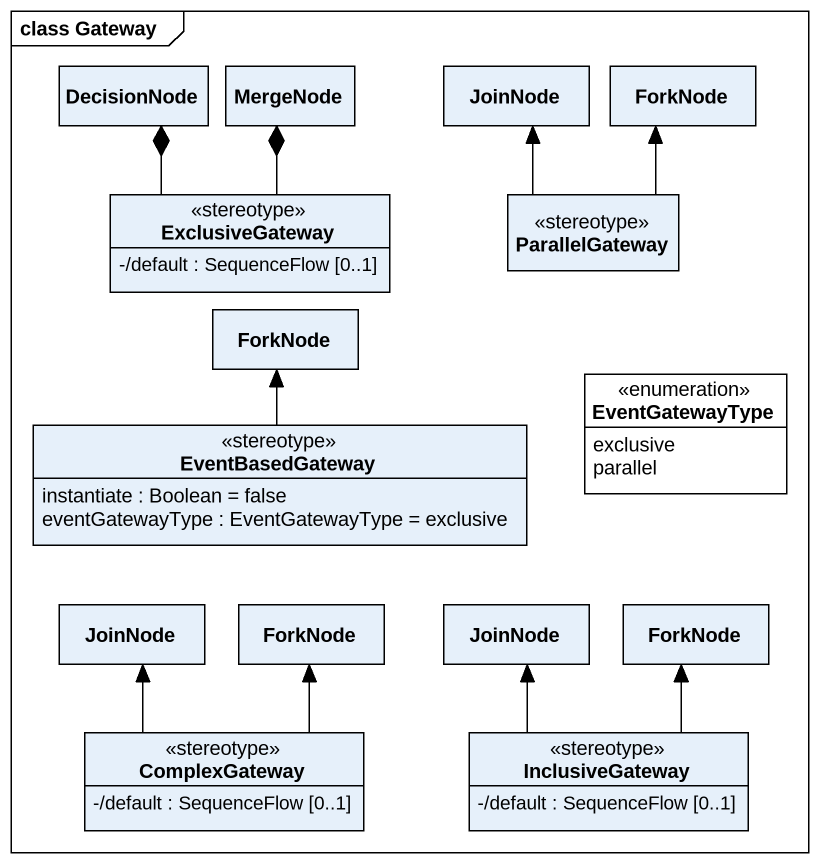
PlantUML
@startuml
mainframe class Gateway
hide circle
hide empty members
skinparam classAttributeIconSize 0
class DecisionNode
class MergeNode
class JoinNode
class ForkNode
class ExclusiveGateway <<stereotype>> {
  -/default : SequenceFlow [0..1]
}
class ParallelGateway <<stereotype>>
class "ForkNode" as ForkNode_2
class EventBasedGateway <<stereotype>> {
  instantiate : Boolean = false
  eventGatewayType : EventGatewayType = exclusive
}
enum EventGatewayType #FFFFFF {
  exclusive
  parallel
}
class "JoinNode" as JoinNode_2
class "ForkNode" as ForkNode_3
class "JoinNode" as JoinNode_3
class "ForkNode" as ForkNode_4
class ComplexGateway <<stereotype>> {
  -/default : SequenceFlow [0..1]
}
class InclusiveGateway <<stereotype>> {
  -/default : SequenceFlow [0..1]
}
ExclusiveGateway -up-* DecisionNode
ExclusiveGateway -up-* MergeNode
ParallelGateway -up-> JoinNode
ParallelGateway -up-> ForkNode
EventBasedGateway -up-> ForkNode_2
ComplexGateway -up-> JoinNode_2
ComplexGateway -up-> ForkNode_3
InclusiveGateway -up-> JoinNode_3
InclusiveGateway -up-> ForkNode_4
@enduml
